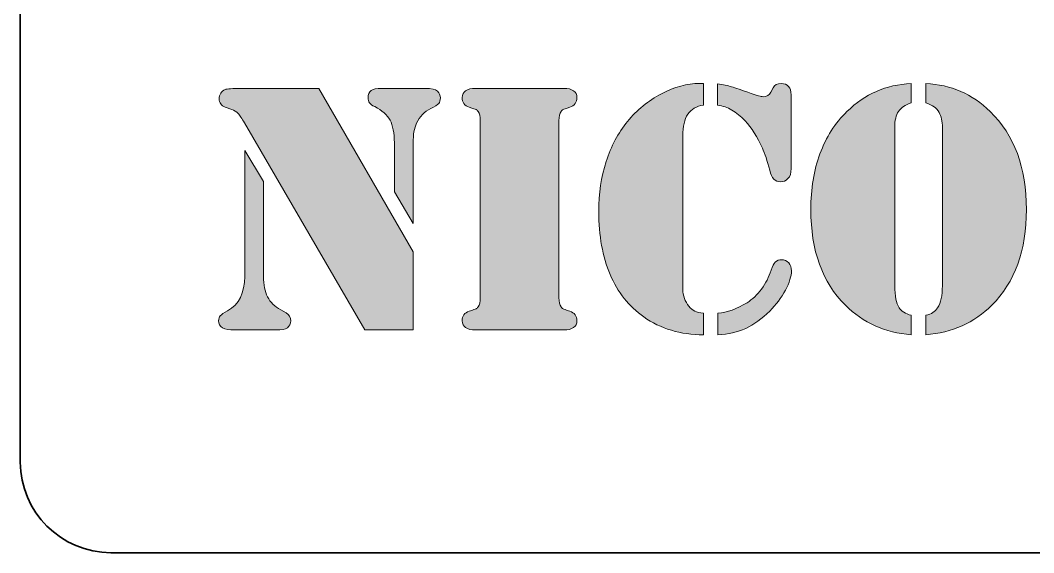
# Model space of a CAD drawing. Header units: inches. Extents: x 5 to 292, y -204 to -7.
# Drawn here: x 4.59 to 51.89, y -203.91 to -179.03 of the extents above; entities that cross this region are included whole.
import ezdxf

# ---------------------------------------------------------------- set-up
doc = ezdxf.new("R2010")
doc.units = ezdxf.units.IN
doc.header["$MEASUREMENT"] = 0
doc.layers.add('Layer 4', color=7, linetype='Continuous')
doc.layers.add('Legend', color=7, linetype='Continuous')

# ---------------------------------------------------------------- blocks, each defined once
blk = doc.blocks.new('block 3')
at = {"layer": 'Legend', "true_color": 0xffffff}
h = blk.add_hatch(color=7, dxfattribs=at)
h.dxf.hatch_style = 2
edge = h.paths.add_edge_path()
edge.add_spline(control_points=[(36.475, -181.991), (36.475, -181.991), (36.475, -182.991), (36.475, -182.991), (36.149, -183.041), (35.907, -183.184), (35.747, -183.421), (35.587, -183.658), (35.507, -183.997), (35.507, -184.438), (35.507, -184.438), (35.507, -191.268), (35.507, -191.268), (35.507, -191.268), (35.507, -191.623), (35.507, -191.623), (35.507, -191.75), (35.533, -191.884), (35.586, -192.024), (35.638, -192.165), (35.706, -192.285), (35.788, -192.384), (35.877, -192.494), (35.97, -192.573), (36.069, -192.619), (36.169, -192.666), (36.304, -192.698), (36.475, -192.715), (36.475, -192.715), (36.475, -193.723), (36.475, -193.723), (35.405, -193.723), (34.476, -193.445), (33.688, -192.888), (32.994, -192.398), (32.47, -191.737), (32.117, -190.908), (31.764, -190.078), (31.588, -189.096), (31.588, -187.96), (31.588, -187.128), (31.702, -186.352), (31.931, -185.633), (32.16, -184.913), (32.492, -184.289), (32.928, -183.76), (33.369, -183.225), (33.896, -182.795), (34.511, -182.47), (35.126, -182.145), (35.717, -181.982), (36.284, -181.982), (36.284, -181.982), (36.475, -181.991), (36.475, -181.991)], knot_values=[0, 0, 0, 0, 1, 1, 1, 2, 2, 2, 3, 3, 3, 4, 4, 4, 5, 5, 5, 6, 6, 6, 7, 7, 7, 8, 8, 8, 9, 9, 9, 10, 10, 10, 11, 11, 11, 12, 12, 12, 13, 13, 13, 14, 14, 14, 15, 15, 15, 16, 16, 16, 17, 17, 17, 18, 18, 18, 18], degree=3, periodic=1)
edge = h.paths.add_edge_path()
edge.add_spline(control_points=[(37.128, -182.999), (37.128, -182.999), (37.128, -181.999), (37.128, -181.999), (37.398, -182.043), (37.617, -182.09), (37.785, -182.139), (37.953, -182.189), (38.258, -182.294), (38.699, -182.454), (38.98, -182.553), (39.167, -182.602), (39.261, -182.602), (39.421, -182.602), (39.542, -182.531), (39.625, -182.387), (39.625, -182.387), (39.732, -182.189), (39.732, -182.189), (39.798, -182.057), (39.922, -181.991), (40.104, -181.991), (40.253, -181.991), (40.368, -182.035), (40.447, -182.123), (40.527, -182.211), (40.567, -182.341), (40.567, -182.512), (40.567, -182.512), (40.567, -185.951), (40.567, -185.951), (40.567, -186.172), (40.518, -186.331), (40.419, -186.431), (40.319, -186.53), (40.206, -186.579), (40.08, -186.579), (39.947, -186.579), (39.841, -186.537), (39.761, -186.451), (39.681, -186.366), (39.617, -186.227), (39.567, -186.034), (39.451, -185.598), (39.338, -185.257), (39.228, -185.009), (38.991, -184.485), (38.721, -184.06), (38.418, -183.735), (38.214, -183.515), (38.01, -183.345), (37.806, -183.227), (37.602, -183.108), (37.376, -183.032), (37.128, -182.999)], knot_values=[0, 0, 0, 0, 1, 1, 1, 2, 2, 2, 3, 3, 3, 4, 4, 4, 5, 5, 5, 6, 6, 6, 7, 7, 7, 8, 8, 8, 9, 9, 9, 10, 10, 10, 11, 11, 11, 12, 12, 12, 13, 13, 13, 14, 14, 14, 15, 15, 15, 16, 16, 16, 17, 17, 17, 18, 18, 18, 18], degree=3, periodic=1)
edge = h.paths.add_edge_path()
edge.add_spline(control_points=[(37.153, -193.723), (37.153, -193.723), (37.153, -192.715), (37.153, -192.715), (37.583, -192.681), (38.035, -192.519), (38.509, -192.227), (38.762, -192.067), (38.988, -191.853), (39.187, -191.586), (39.385, -191.319), (39.534, -191.025), (39.633, -190.705), (39.688, -190.529), (39.753, -190.404), (39.827, -190.329), (39.902, -190.255), (40, -190.218), (40.121, -190.218), (40.253, -190.218), (40.363, -190.267), (40.452, -190.366), (40.54, -190.466), (40.584, -190.59), (40.584, -190.738), (40.584, -190.986), (40.489, -191.287), (40.299, -191.64), (40.108, -191.992), (39.865, -192.318), (39.567, -192.615), (39.203, -192.979), (38.83, -193.249), (38.447, -193.426), (38.063, -193.602), (37.632, -193.701), (37.153, -193.723)], knot_values=[0, 0, 0, 0, 1, 1, 1, 2, 2, 2, 3, 3, 3, 4, 4, 4, 5, 5, 5, 6, 6, 6, 7, 7, 7, 8, 8, 8, 9, 9, 9, 10, 10, 10, 11, 11, 11, 12, 12, 12, 12], degree=3, periodic=1)
h = blk.add_hatch(color=7, dxfattribs=at)
h.dxf.hatch_style = 2
edge = h.paths.add_edge_path()
edge.add_spline(control_points=[(46.173, -182.884), (45.892, -182.983), (45.694, -183.118), (45.578, -183.289), (45.462, -183.46), (45.404, -183.71), (45.404, -184.041), (45.404, -184.041), (45.404, -191.433), (45.404, -191.433), (45.404, -191.918), (45.47, -192.26), (45.603, -192.458), (45.707, -192.624), (45.898, -192.742), (46.173, -192.814), (46.173, -192.814), (46.173, -193.723), (46.173, -193.723), (44.95, -193.624), (43.924, -193.164), (43.097, -192.342), (42.023, -191.273), (41.485, -189.782), (41.485, -187.869), (41.485, -186.91), (41.627, -186.043), (41.911, -185.269), (42.195, -184.495), (42.615, -183.837), (43.172, -183.297), (43.596, -182.884), (44.054, -182.569), (44.544, -182.354), (45.035, -182.139), (45.578, -182.018), (46.173, -181.991), (46.173, -181.991), (46.173, -182.884), (46.173, -182.884)], knot_values=[0, 0, 0, 0, 1, 1, 1, 2, 2, 2, 3, 3, 3, 4, 4, 4, 5, 5, 5, 6, 6, 6, 7, 7, 7, 8, 8, 8, 9, 9, 9, 10, 10, 10, 11, 11, 11, 12, 12, 12, 13, 13, 13, 13], degree=3, periodic=1)
edge = h.paths.add_edge_path()
edge.add_spline(control_points=[(46.851, -182.884), (46.851, -182.884), (46.851, -181.991), (46.851, -181.991), (47.447, -182.018), (47.991, -182.139), (48.484, -182.354), (48.978, -182.569), (49.436, -182.884), (49.861, -183.297), (50.985, -184.394), (51.548, -185.918), (51.548, -187.869), (51.548, -189.782), (51.01, -191.273), (49.935, -192.342), (49.108, -193.169), (48.08, -193.63), (46.851, -193.723), (46.851, -193.723), (46.851, -192.814), (46.851, -192.814), (46.995, -192.781), (47.106, -192.738), (47.186, -192.686), (47.266, -192.633), (47.339, -192.557), (47.405, -192.458), (47.554, -192.232), (47.628, -191.89), (47.628, -191.433), (47.628, -191.433), (47.628, -184.041), (47.628, -184.041), (47.628, -183.749), (47.579, -183.517), (47.48, -183.347), (47.413, -183.231), (47.335, -183.14), (47.244, -183.074), (47.153, -183.008), (47.022, -182.944), (46.851, -182.884)], knot_values=[0, 0, 0, 0, 1, 1, 1, 2, 2, 2, 3, 3, 3, 4, 4, 4, 5, 5, 5, 6, 6, 6, 7, 7, 7, 8, 8, 8, 9, 9, 9, 10, 10, 10, 11, 11, 11, 12, 12, 12, 13, 13, 13, 14, 14, 14, 14], degree=3, periodic=1)
h = blk.add_hatch(color=7, dxfattribs=at)
h.dxf.hatch_style = 2
edge = h.paths.add_edge_path()
edge.add_spline(control_points=[(15.06, -185.116), (15.06, -185.116), (15.936, -186.571), (15.936, -186.571), (15.936, -186.571), (15.936, -191.003), (15.936, -191.003), (15.936, -191.389), (16.001, -191.706), (16.131, -191.954), (16.26, -192.202), (16.465, -192.406), (16.747, -192.566), (16.747, -192.566), (16.995, -192.706), (16.995, -192.706), (17.138, -192.789), (17.21, -192.913), (17.21, -193.078), (17.21, -193.205), (17.157, -193.31), (17.053, -193.393), (16.964, -193.464), (16.782, -193.5), (16.507, -193.5), (16.507, -193.5), (14.597, -193.5), (14.597, -193.5), (14.095, -193.5), (13.844, -193.357), (13.844, -193.07), (13.844, -192.971), (13.871, -192.892), (13.923, -192.834), (13.975, -192.777), (14.09, -192.698), (14.266, -192.599), (14.795, -192.307), (15.06, -191.775), (15.06, -191.003), (15.06, -191.003), (15.06, -185.116), (15.06, -185.116)], knot_values=[0, 0, 0, 0, 1, 1, 1, 2, 2, 2, 3, 3, 3, 4, 4, 4, 5, 5, 5, 6, 6, 6, 7, 7, 7, 8, 8, 8, 9, 9, 9, 10, 10, 10, 11, 11, 11, 12, 12, 12, 13, 13, 13, 14, 14, 14, 14], degree=3, periodic=1)
edge = h.paths.add_edge_path()
edge.add_spline(control_points=[(18.524, -182.214), (18.524, -182.214), (22.923, -189.854), (22.923, -189.854), (22.923, -189.854), (22.923, -193.5), (22.923, -193.5), (22.923, -193.5), (20.666, -193.5), (20.666, -193.5), (20.666, -193.5), (15.052, -183.826), (15.052, -183.826), (14.93, -183.617), (14.831, -183.471), (14.754, -183.388), (14.677, -183.305), (14.578, -183.245), (14.456, -183.206), (14.456, -183.206), (14.142, -183.09), (14.142, -183.09), (14.059, -183.063), (13.993, -183.013), (13.944, -182.941), (13.894, -182.87), (13.869, -182.79), (13.869, -182.702), (13.869, -182.608), (13.894, -182.521), (13.944, -182.441), (13.993, -182.361), (14.059, -182.305), (14.142, -182.272), (14.236, -182.233), (14.489, -182.214), (14.903, -182.214), (14.903, -182.214), (18.524, -182.214), (18.524, -182.214)], knot_values=[0, 0, 0, 0, 1, 1, 1, 2, 2, 2, 3, 3, 3, 4, 4, 4, 5, 5, 5, 6, 6, 6, 7, 7, 7, 8, 8, 8, 9, 9, 9, 10, 10, 10, 11, 11, 11, 12, 12, 12, 13, 13, 13, 13], degree=3, periodic=1)
edge = h.paths.add_edge_path()
edge.add_spline(control_points=[(22.923, -188.531), (22.923, -188.531), (22.047, -187.051), (22.047, -187.051), (22.047, -187.051), (22.047, -184.76), (22.047, -184.76), (22.047, -184.297), (21.979, -183.943), (21.844, -183.698), (21.709, -183.453), (21.471, -183.242), (21.129, -183.065), (21.013, -183.01), (20.933, -182.951), (20.889, -182.888), (20.845, -182.824), (20.823, -182.743), (20.823, -182.644), (20.823, -182.495), (20.871, -182.386), (20.968, -182.317), (21.064, -182.248), (21.22, -182.214), (21.435, -182.214), (21.435, -182.214), (23.502, -182.214), (23.502, -182.214), (23.783, -182.214), (23.968, -182.258), (24.056, -182.346), (24.149, -182.434), (24.196, -182.539), (24.196, -182.66), (24.196, -182.776), (24.17, -182.863), (24.118, -182.921), (24.065, -182.979), (23.94, -183.057), (23.742, -183.156), (23.449, -183.305), (23.229, -183.534), (23.08, -183.843), (22.975, -184.069), (22.923, -184.375), (22.923, -184.76), (22.923, -184.76), (22.923, -188.531), (22.923, -188.531)], knot_values=[0, 0, 0, 0, 1, 1, 1, 2, 2, 2, 3, 3, 3, 4, 4, 4, 5, 5, 5, 6, 6, 6, 7, 7, 7, 8, 8, 8, 9, 9, 9, 10, 10, 10, 11, 11, 11, 12, 12, 12, 13, 13, 13, 14, 14, 14, 15, 15, 15, 16, 16, 16, 16], degree=3, periodic=1)
h = blk.add_hatch(color=7, dxfattribs=at)
h.dxf.hatch_style = 2
edge = h.paths.add_edge_path()
edge.add_spline(control_points=[(29.736, -193.5), (29.736, -193.5), (26.048, -193.5), (26.048, -193.5), (26.048, -193.5), (25.833, -193.5), (25.833, -193.5), (25.635, -193.5), (25.482, -193.463), (25.375, -193.388), (25.267, -193.314), (25.213, -193.208), (25.213, -193.07), (25.213, -192.844), (25.324, -192.695), (25.544, -192.624), (25.726, -192.563), (25.832, -192.526), (25.862, -192.512), (25.893, -192.498), (25.924, -192.466), (25.957, -192.417), (26.024, -192.329), (26.057, -192.188), (26.057, -191.995), (26.057, -191.995), (26.057, -183.719), (26.057, -183.719), (26.057, -183.526), (26.024, -183.385), (25.957, -183.297), (25.924, -183.247), (25.893, -183.216), (25.862, -183.202), (25.832, -183.188), (25.726, -183.151), (25.544, -183.09), (25.324, -183.019), (25.213, -182.87), (25.213, -182.644), (25.213, -182.506), (25.267, -182.4), (25.375, -182.325), (25.482, -182.251), (25.635, -182.214), (25.833, -182.214), (25.833, -182.214), (26.048, -182.214), (26.048, -182.214), (26.048, -182.214), (29.736, -182.214), (29.736, -182.214), (29.736, -182.214), (29.951, -182.214), (29.951, -182.214), (30.149, -182.214), (30.302, -182.251), (30.41, -182.325), (30.517, -182.4), (30.571, -182.506), (30.571, -182.644), (30.571, -182.87), (30.461, -183.019), (30.24, -183.09), (30.058, -183.151), (29.952, -183.188), (29.922, -183.202), (29.892, -183.216), (29.86, -183.247), (29.827, -183.297), (29.761, -183.385), (29.728, -183.526), (29.728, -183.719), (29.728, -183.719), (29.728, -191.995), (29.728, -191.995), (29.728, -192.188), (29.761, -192.329), (29.827, -192.417), (29.86, -192.466), (29.892, -192.498), (29.922, -192.512), (29.952, -192.526), (30.058, -192.563), (30.24, -192.624), (30.461, -192.695), (30.571, -192.844), (30.571, -193.07), (30.571, -193.208), (30.517, -193.314), (30.41, -193.388), (30.302, -193.463), (30.149, -193.5), (29.951, -193.5), (29.951, -193.5), (29.736, -193.5), (29.736, -193.5)], knot_values=[0, 0, 0, 0, 1, 1, 1, 2, 2, 2, 3, 3, 3, 4, 4, 4, 5, 5, 5, 6, 6, 6, 7, 7, 7, 8, 8, 8, 9, 9, 9, 10, 10, 10, 11, 11, 11, 12, 12, 12, 13, 13, 13, 14, 14, 14, 15, 15, 15, 16, 16, 16, 17, 17, 17, 18, 18, 18, 19, 19, 19, 20, 20, 20, 21, 21, 21, 22, 22, 22, 23, 23, 23, 24, 24, 24, 25, 25, 25, 26, 26, 26, 27, 27, 27, 28, 28, 28, 29, 29, 29, 30, 30, 30, 31, 31, 31, 32, 32, 32, 32], degree=3, periodic=1)
at = {"layer": 'Legend', "lineweight": 0}
for points, knots in [([(36.475, -181.991), (36.475, -181.991), (36.475, -182.991), (36.475, -182.991), (36.149, -183.041), (35.907, -183.184), (35.747, -183.421), (35.587, -183.658), (35.507, -183.997), (35.507, -184.438), (35.507, -184.438), (35.507, -191.268), (35.507, -191.268), (35.507, -191.268), (35.507, -191.623), (35.507, -191.623), (35.507, -191.75), (35.533, -191.884), (35.586, -192.024), (35.638, -192.165), (35.706, -192.285), (35.788, -192.384), (35.877, -192.494), (35.97, -192.573), (36.069, -192.619), (36.169, -192.666), (36.304, -192.698), (36.475, -192.715), (36.475, -192.715), (36.475, -193.723), (36.475, -193.723), (35.405, -193.723), (34.476, -193.445), (33.688, -192.888), (32.994, -192.398), (32.47, -191.737), (32.117, -190.908), (31.764, -190.078), (31.588, -189.096), (31.588, -187.96), (31.588, -187.128), (31.702, -186.352), (31.931, -185.633), (32.16, -184.913), (32.492, -184.289), (32.928, -183.76), (33.369, -183.225), (33.896, -182.795), (34.511, -182.47), (35.126, -182.145), (35.717, -181.982), (36.284, -181.982), (36.284, -181.982), (36.475, -181.991), (36.475, -181.991)], [0, 0, 0, 0, 1, 1, 1, 2, 2, 2, 3, 3, 3, 4, 4, 4, 5, 5, 5, 6, 6, 6, 7, 7, 7, 8, 8, 8, 9, 9, 9, 10, 10, 10, 11, 11, 11, 12, 12, 12, 13, 13, 13, 14, 14, 14, 15, 15, 15, 16, 16, 16, 17, 17, 17, 18, 18, 18, 18]), ([(37.128, -182.999), (37.128, -182.999), (37.128, -181.999), (37.128, -181.999), (37.398, -182.043), (37.617, -182.09), (37.785, -182.139), (37.953, -182.189), (38.258, -182.294), (38.699, -182.454), (38.98, -182.553), (39.167, -182.602), (39.261, -182.602), (39.421, -182.602), (39.542, -182.531), (39.625, -182.387), (39.625, -182.387), (39.732, -182.189), (39.732, -182.189), (39.798, -182.057), (39.922, -181.991), (40.104, -181.991), (40.253, -181.991), (40.368, -182.035), (40.447, -182.123), (40.527, -182.211), (40.567, -182.341), (40.567, -182.512), (40.567, -182.512), (40.567, -185.951), (40.567, -185.951), (40.567, -186.172), (40.518, -186.331), (40.419, -186.431), (40.319, -186.53), (40.206, -186.579), (40.08, -186.579), (39.947, -186.579), (39.841, -186.537), (39.761, -186.451), (39.681, -186.366), (39.617, -186.227), (39.567, -186.034), (39.451, -185.598), (39.338, -185.257), (39.228, -185.009), (38.991, -184.485), (38.721, -184.06), (38.418, -183.735), (38.214, -183.515), (38.01, -183.345), (37.806, -183.227), (37.602, -183.108), (37.376, -183.032), (37.128, -182.999)], [0, 0, 0, 0, 1, 1, 1, 2, 2, 2, 3, 3, 3, 4, 4, 4, 5, 5, 5, 6, 6, 6, 7, 7, 7, 8, 8, 8, 9, 9, 9, 10, 10, 10, 11, 11, 11, 12, 12, 12, 13, 13, 13, 14, 14, 14, 15, 15, 15, 16, 16, 16, 17, 17, 17, 18, 18, 18, 18]), ([(46.173, -182.884), (45.892, -182.983), (45.694, -183.118), (45.578, -183.289), (45.462, -183.46), (45.404, -183.71), (45.404, -184.041), (45.404, -184.041), (45.404, -191.433), (45.404, -191.433), (45.404, -191.918), (45.47, -192.26), (45.603, -192.458), (45.707, -192.624), (45.898, -192.742), (46.173, -192.814), (46.173, -192.814), (46.173, -193.723), (46.173, -193.723), (44.95, -193.624), (43.924, -193.164), (43.097, -192.342), (42.023, -191.273), (41.485, -189.782), (41.485, -187.869), (41.485, -186.91), (41.627, -186.043), (41.911, -185.269), (42.195, -184.495), (42.615, -183.837), (43.172, -183.297), (43.596, -182.884), (44.054, -182.569), (44.544, -182.354), (45.035, -182.139), (45.578, -182.018), (46.173, -181.991), (46.173, -181.991), (46.173, -182.884), (46.173, -182.884)], [0, 0, 0, 0, 1, 1, 1, 2, 2, 2, 3, 3, 3, 4, 4, 4, 5, 5, 5, 6, 6, 6, 7, 7, 7, 8, 8, 8, 9, 9, 9, 10, 10, 10, 11, 11, 11, 12, 12, 12, 13, 13, 13, 13]), ([(46.851, -182.884), (46.851, -182.884), (46.851, -181.991), (46.851, -181.991), (47.447, -182.018), (47.991, -182.139), (48.484, -182.354), (48.978, -182.569), (49.436, -182.884), (49.861, -183.297), (50.985, -184.394), (51.548, -185.918), (51.548, -187.869), (51.548, -189.782), (51.01, -191.273), (49.935, -192.342), (49.108, -193.169), (48.08, -193.63), (46.851, -193.723), (46.851, -193.723), (46.851, -192.814), (46.851, -192.814), (46.995, -192.781), (47.106, -192.738), (47.186, -192.686), (47.266, -192.633), (47.339, -192.557), (47.405, -192.458), (47.554, -192.232), (47.628, -191.89), (47.628, -191.433), (47.628, -191.433), (47.628, -184.041), (47.628, -184.041), (47.628, -183.749), (47.579, -183.517), (47.48, -183.347), (47.413, -183.231), (47.335, -183.14), (47.244, -183.074), (47.153, -183.008), (47.022, -182.944), (46.851, -182.884)], [0, 0, 0, 0, 1, 1, 1, 2, 2, 2, 3, 3, 3, 4, 4, 4, 5, 5, 5, 6, 6, 6, 7, 7, 7, 8, 8, 8, 9, 9, 9, 10, 10, 10, 11, 11, 11, 12, 12, 12, 13, 13, 13, 14, 14, 14, 14]), ([(18.524, -182.214), (18.524, -182.214), (22.923, -189.854), (22.923, -189.854), (22.923, -189.854), (22.923, -193.5), (22.923, -193.5), (22.923, -193.5), (20.666, -193.5), (20.666, -193.5), (20.666, -193.5), (15.052, -183.826), (15.052, -183.826), (14.93, -183.617), (14.831, -183.471), (14.754, -183.388), (14.677, -183.305), (14.578, -183.245), (14.456, -183.206), (14.456, -183.206), (14.142, -183.09), (14.142, -183.09), (14.059, -183.063), (13.993, -183.013), (13.944, -182.941), (13.894, -182.87), (13.869, -182.79), (13.869, -182.702), (13.869, -182.608), (13.894, -182.521), (13.944, -182.441), (13.993, -182.361), (14.059, -182.305), (14.142, -182.272), (14.236, -182.233), (14.489, -182.214), (14.903, -182.214), (14.903, -182.214), (18.524, -182.214), (18.524, -182.214)], [0, 0, 0, 0, 1, 1, 1, 2, 2, 2, 3, 3, 3, 4, 4, 4, 5, 5, 5, 6, 6, 6, 7, 7, 7, 8, 8, 8, 9, 9, 9, 10, 10, 10, 11, 11, 11, 12, 12, 12, 13, 13, 13, 13]), ([(22.923, -188.531), (22.923, -188.531), (22.047, -187.051), (22.047, -187.051), (22.047, -187.051), (22.047, -184.76), (22.047, -184.76), (22.047, -184.297), (21.979, -183.943), (21.844, -183.698), (21.709, -183.453), (21.471, -183.242), (21.129, -183.065), (21.013, -183.01), (20.933, -182.951), (20.889, -182.888), (20.845, -182.824), (20.823, -182.743), (20.823, -182.644), (20.823, -182.495), (20.871, -182.386), (20.968, -182.317), (21.064, -182.248), (21.22, -182.214), (21.435, -182.214), (21.435, -182.214), (23.502, -182.214), (23.502, -182.214), (23.783, -182.214), (23.968, -182.258), (24.056, -182.346), (24.149, -182.434), (24.196, -182.539), (24.196, -182.66), (24.196, -182.776), (24.17, -182.863), (24.118, -182.921), (24.065, -182.979), (23.94, -183.057), (23.742, -183.156), (23.449, -183.305), (23.229, -183.534), (23.08, -183.843), (22.975, -184.069), (22.923, -184.375), (22.923, -184.76), (22.923, -184.76), (22.923, -188.531), (22.923, -188.531)], [0, 0, 0, 0, 1, 1, 1, 2, 2, 2, 3, 3, 3, 4, 4, 4, 5, 5, 5, 6, 6, 6, 7, 7, 7, 8, 8, 8, 9, 9, 9, 10, 10, 10, 11, 11, 11, 12, 12, 12, 13, 13, 13, 14, 14, 14, 15, 15, 15, 16, 16, 16, 16]), ([(29.736, -193.5), (29.736, -193.5), (26.048, -193.5), (26.048, -193.5), (26.048, -193.5), (25.833, -193.5), (25.833, -193.5), (25.635, -193.5), (25.482, -193.463), (25.375, -193.388), (25.267, -193.314), (25.213, -193.208), (25.213, -193.07), (25.213, -192.844), (25.324, -192.695), (25.544, -192.624), (25.726, -192.563), (25.832, -192.526), (25.862, -192.512), (25.893, -192.498), (25.924, -192.466), (25.957, -192.417), (26.024, -192.329), (26.057, -192.188), (26.057, -191.995), (26.057, -191.995), (26.057, -183.719), (26.057, -183.719), (26.057, -183.526), (26.024, -183.385), (25.957, -183.297), (25.924, -183.247), (25.893, -183.216), (25.862, -183.202), (25.832, -183.188), (25.726, -183.151), (25.544, -183.09), (25.324, -183.019), (25.213, -182.87), (25.213, -182.644), (25.213, -182.506), (25.267, -182.4), (25.375, -182.325), (25.482, -182.251), (25.635, -182.214), (25.833, -182.214), (25.833, -182.214), (26.048, -182.214), (26.048, -182.214), (26.048, -182.214), (29.736, -182.214), (29.736, -182.214), (29.736, -182.214), (29.951, -182.214), (29.951, -182.214), (30.149, -182.214), (30.302, -182.251), (30.41, -182.325), (30.517, -182.4), (30.571, -182.506), (30.571, -182.644), (30.571, -182.87), (30.461, -183.019), (30.24, -183.09), (30.058, -183.151), (29.952, -183.188), (29.922, -183.202), (29.892, -183.216), (29.86, -183.247), (29.827, -183.297), (29.761, -183.385), (29.728, -183.526), (29.728, -183.719), (29.728, -183.719), (29.728, -191.995), (29.728, -191.995), (29.728, -192.188), (29.761, -192.329), (29.827, -192.417), (29.86, -192.466), (29.892, -192.498), (29.922, -192.512), (29.952, -192.526), (30.058, -192.563), (30.24, -192.624), (30.461, -192.695), (30.571, -192.844), (30.571, -193.07), (30.571, -193.208), (30.517, -193.314), (30.41, -193.388), (30.302, -193.463), (30.149, -193.5), (29.951, -193.5), (29.951, -193.5), (29.736, -193.5), (29.736, -193.5)], [0, 0, 0, 0, 1, 1, 1, 2, 2, 2, 3, 3, 3, 4, 4, 4, 5, 5, 5, 6, 6, 6, 7, 7, 7, 8, 8, 8, 9, 9, 9, 10, 10, 10, 11, 11, 11, 12, 12, 12, 13, 13, 13, 14, 14, 14, 15, 15, 15, 16, 16, 16, 17, 17, 17, 18, 18, 18, 19, 19, 19, 20, 20, 20, 21, 21, 21, 22, 22, 22, 23, 23, 23, 24, 24, 24, 25, 25, 25, 26, 26, 26, 27, 27, 27, 28, 28, 28, 29, 29, 29, 30, 30, 30, 31, 31, 31, 32, 32, 32, 32]), ([(15.06, -185.116), (15.06, -185.116), (15.936, -186.571), (15.936, -186.571), (15.936, -186.571), (15.936, -191.003), (15.936, -191.003), (15.936, -191.389), (16.001, -191.706), (16.131, -191.954), (16.26, -192.202), (16.465, -192.406), (16.747, -192.566), (16.747, -192.566), (16.995, -192.706), (16.995, -192.706), (17.138, -192.789), (17.21, -192.913), (17.21, -193.078), (17.21, -193.205), (17.157, -193.31), (17.053, -193.393), (16.964, -193.464), (16.782, -193.5), (16.507, -193.5), (16.507, -193.5), (14.597, -193.5), (14.597, -193.5), (14.095, -193.5), (13.844, -193.357), (13.844, -193.07), (13.844, -192.971), (13.871, -192.892), (13.923, -192.834), (13.975, -192.777), (14.09, -192.698), (14.266, -192.599), (14.795, -192.307), (15.06, -191.775), (15.06, -191.003), (15.06, -191.003), (15.06, -185.116), (15.06, -185.116)], [0, 0, 0, 0, 1, 1, 1, 2, 2, 2, 3, 3, 3, 4, 4, 4, 5, 5, 5, 6, 6, 6, 7, 7, 7, 8, 8, 8, 9, 9, 9, 10, 10, 10, 11, 11, 11, 12, 12, 12, 13, 13, 13, 14, 14, 14, 14]), ([(37.153, -193.723), (37.153, -193.723), (37.153, -192.715), (37.153, -192.715), (37.583, -192.681), (38.035, -192.519), (38.509, -192.227), (38.762, -192.067), (38.988, -191.853), (39.187, -191.586), (39.385, -191.319), (39.534, -191.025), (39.633, -190.705), (39.688, -190.529), (39.753, -190.404), (39.827, -190.329), (39.902, -190.255), (40, -190.218), (40.121, -190.218), (40.253, -190.218), (40.363, -190.267), (40.452, -190.366), (40.54, -190.466), (40.584, -190.59), (40.584, -190.738), (40.584, -190.986), (40.489, -191.287), (40.299, -191.64), (40.108, -191.992), (39.865, -192.318), (39.567, -192.615), (39.203, -192.979), (38.83, -193.249), (38.447, -193.426), (38.063, -193.602), (37.632, -193.701), (37.153, -193.723)], [0, 0, 0, 0, 1, 1, 1, 2, 2, 2, 3, 3, 3, 4, 4, 4, 5, 5, 5, 6, 6, 6, 7, 7, 7, 8, 8, 8, 9, 9, 9, 10, 10, 10, 11, 11, 11, 12, 12, 12, 12])]:
    blk.add_open_spline(points, degree=3, knots=knots, dxfattribs=at)

msp = doc.modelspace()

# ---------------------------------------------------------------- linework, layer by layer
at = {"layer": 'Layer 4', "color": 250, "lineweight": 35, "true_color": 0x231f20}
msp.add_open_spline([(288.219, -203.906), (288.219, -203.906), (8.819, -203.906), (8.819, -203.906), (6.491, -203.906), (4.586, -202.001), (4.586, -199.672), (4.586, -199.672), (4.586, -11.642), (4.586, -11.642), (4.586, -9.313), (6.491, -7.408), (8.819, -7.408), (8.819, -7.408), (288.219, -7.408), (288.219, -7.408), (290.547, -7.408), (292.452, -9.313), (292.452, -11.642), (292.452, -11.642), (292.452, -199.672), (292.452, -199.672), (292.452, -202.001), (290.547, -203.906), (288.219, -203.906)], degree=3, knots=[0, 0, 0, 0, 1, 1, 1, 2, 2, 2, 3, 3, 3, 4, 4, 4, 5, 5, 5, 6, 6, 6, 7, 7, 7, 8, 8, 8, 8], dxfattribs=at)

# ---------------------------------------------------------------- block references
at = {"layer": 'Legend'}
msp.add_blockref('block 3', (0, 0), dxfattribs=at)

doc.saveas('drawing.dxf')
